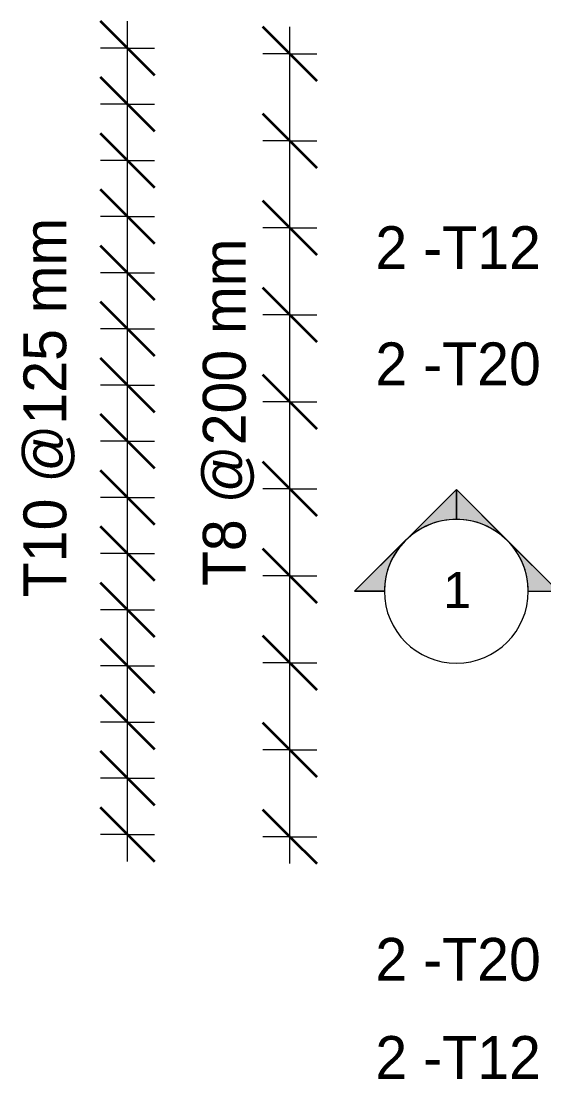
# Model space of a CAD drawing. Header units: millimetres. Extents: x 61914 to 85282, y 2378 to 28606.
# Drawn here: x 61914 to 63076, y 24665 to 27019 of the extents above; entities that cross this region are included whole.
import ezdxf

# ---------------------------------------------------------------- set-up
doc = ezdxf.new("R2010")
doc.units = ezdxf.units.MM
for name, color, linetype, lineweight in [('A-ANNO-DIMS', 211, 'Continuous', 9), ('A-ANNO-DIMS-40', 211, 'Continuous', 9), ('G-ANNO-SYMB', 111, 'Continuous', 9), ('S-RBAR-IDEN', 171, 'Continuous', 9)]:
    doc.layers.add(name, color=color, linetype=linetype, lineweight=lineweight)
doc.styles.add('Arial', font='arial.ttf', dxfattribs={"height": 80})
doc.styles.add('Nirmala UI', font='Nirmala.ttf', dxfattribs={"height": 95.25})
doc.dimstyles.new('Arc_Length_-_2_5mm_Arial_1', dxfattribs={"dimscale": 304.8, "dimtxt": 100.546939, "dimasz": 0.393701, "dimexe": 0.19685, "dimexo": 0.0625, "dimgap": 0.229659, "dimtad": 1, "dimdec": 4, "dimzin": 0, "dimdsep": 46, "dimtxsty": 'Nirmala UI', "dimblk1": 'OBLIQUE', "dimblk2": 'OBLIQUE', "dimsah": 1, "dimcen": 0.09, "dimdle": 0.19685, "dimazin": 0, "dimtfac": 1, "dimtdec": 4, "dimtix": 1, "dimtmove": 0, "dimatfit": 3, "dimfxl": 0.19685, "dimfxlon": 1, "dimtvp": 1, "dimtolj": 1, "dimtzin": 0, "dimarcsym": 2})

# ---------------------------------------------------------------- blocks, each defined once
blk = doc.blocks.new('Detail View - M_Section Head - Filled SHOP DWG-600895-Elevation Top1')
at = {"layer": 'G-ANNO-SYMB'}
h = blk.add_hatch(color=256, dxfattribs=at)
edge = h.paths.add_edge_path()
edge.add_line((62881.6, 25976.8), (62881.6, 25910.5))
edge.add_arc((62881.6, 25750.5), 160, 90, 135)
edge.add_line((62768.5, 25863.6), (62881.6, 25976.8))
h = blk.add_hatch(color=256, dxfattribs=at)
edge = h.paths.add_edge_path()
edge.add_line((62881.6, 25976.8), (62994.7, 25863.6))
edge.add_arc((62881.6, 25750.5), 160, 45, 90)
edge.add_line((62881.6, 25910.5), (62881.6, 25976.8))
h = blk.add_hatch(color=256, dxfattribs=at)
edge = h.paths.add_edge_path()
edge.add_line((62655.3, 25750.5), (62768.5, 25863.6))
edge.add_arc((62881.6, 25750.5), 160, 135, 180)
edge.add_line((62721.6, 25750.5), (62655.3, 25750.5))
h = blk.add_hatch(color=256, dxfattribs=at)
edge = h.paths.add_edge_path()
edge.add_line((63107.9, 25750.5), (63041.6, 25750.5))
edge.add_arc((62881.6, 25750.5), 160, 0, 45)
edge.add_line((62994.7, 25863.6), (63107.9, 25750.5))
for p, q in [((62881.6, 25976.8), (62655.3, 25750.5)), ((62881.6, 25976.8), (62768.5, 25863.6)), ((62881.6, 25976.8), (63107.9, 25750.5)), ((62881.6, 25910.5), (62881.6, 25976.8)), ((62881.6, 25976.8), (62881.6, 25910.5)), ((62994.7, 25863.6), (62881.6, 25976.8)), ((62768.5, 25863.6), (62655.3, 25750.5)), ((63107.9, 25750.5), (62994.7, 25863.6)), ((62721.6, 25750.5), (62655.3, 25750.5)), ((62655.3, 25750.5), (62721.6, 25750.5)), ((63041.6, 25750.5), (63107.9, 25750.5)), ((63041.6, 25750.5), (63107.9, 25750.5))]:
    blk.add_line(p, q, dxfattribs=at)
for start, end in [(0, 180), (90, 135), (45, 90), (135, 180), (0, 45), (180, 0)]:
    blk.add_arc((62881.6, 25750.5), 160, start, end, dxfattribs=at)
blk = doc.blocks.new('DIMBLOCK35-Elevation Top1')
at = {"layer": 'A-ANNO-DIMS-40', "lineweight": 35}
for p, q in [((62150.4, 25334.4), (62090.4, 25394.4)), ((62150.4, 25334.4), (62210.4, 25274.4)), ((62150.4, 25209.4), (62090.4, 25269.4)), ((62150.4, 25209.4), (62210.4, 25149.4))]:
    blk.add_line(p, q, dxfattribs=at)
at = {"layer": 'A-ANNO-DIMS-40'}
for p, q in [((62150.4, 25334.4), (62090.4, 25334.4)), ((62150.4, 25149.4), (62150.4, 25334.4)), ((62150.4, 25334.4), (62210.4, 25334.4)), ((62150.4, 25209.4), (62090.4, 25209.4)), ((62150.4, 25209.4), (62210.4, 25209.4))]:
    blk.add_line(p, q, dxfattribs=at)
blk = doc.blocks.new('_Oblique')
at = {"color": 0, "linetype": 'ByBlock', "lineweight": -2}
blk.add_line((-0.5, -0.5), (0.5, 0.5), dxfattribs=at)
blk = doc.blocks.new('DIMBLOCK36-Elevation Top1')
at = {"layer": 'A-ANNO-DIMS-40', "lineweight": 35}
for p, q in [((62150.4, 25459.4), (62090.4, 25519.4)), ((62150.4, 25459.4), (62210.4, 25399.4)), ((62150.4, 25334.4), (62090.4, 25394.4)), ((62150.4, 25334.4), (62210.4, 25274.4))]:
    blk.add_line(p, q, dxfattribs=at)
at = {"layer": 'A-ANNO-DIMS-40'}
for p, q in [((62150.4, 25459.4), (62090.4, 25459.4)), ((62150.4, 25334.4), (62150.4, 25459.4)), ((62150.4, 25459.4), (62210.4, 25459.4)), ((62150.4, 25334.4), (62090.4, 25334.4)), ((62150.4, 25334.4), (62210.4, 25334.4))]:
    blk.add_line(p, q, dxfattribs=at)
blk = doc.blocks.new('DIMBLOCK37-Elevation Top1')
at = {"layer": 'A-ANNO-DIMS-40', "lineweight": 35}
for p, q in [((62150.4, 25584.4), (62090.4, 25644.4)), ((62150.4, 25584.4), (62210.4, 25524.4)), ((62150.4, 25459.4), (62090.4, 25519.4)), ((62150.4, 25459.4), (62210.4, 25399.4))]:
    blk.add_line(p, q, dxfattribs=at)
at = {"layer": 'A-ANNO-DIMS-40'}
for p, q in [((62150.4, 25584.4), (62090.4, 25584.4)), ((62150.4, 25459.4), (62150.4, 25584.4)), ((62150.4, 25584.4), (62210.4, 25584.4)), ((62150.4, 25459.4), (62090.4, 25459.4)), ((62150.4, 25459.4), (62210.4, 25459.4))]:
    blk.add_line(p, q, dxfattribs=at)
blk = doc.blocks.new('DIMBLOCK38-Elevation Top1')
at = {"layer": 'A-ANNO-DIMS-40', "lineweight": 35}
for p, q in [((62150.4, 25709.4), (62090.4, 25769.4)), ((62150.4, 25709.4), (62210.4, 25649.4)), ((62150.4, 25584.4), (62090.4, 25644.4)), ((62150.4, 25584.4), (62210.4, 25524.4))]:
    blk.add_line(p, q, dxfattribs=at)
at = {"layer": 'A-ANNO-DIMS-40'}
for p, q in [((62150.4, 25709.4), (62090.4, 25709.4)), ((62150.4, 25584.4), (62150.4, 25709.4)), ((62150.4, 25709.4), (62210.4, 25709.4)), ((62150.4, 25584.4), (62090.4, 25584.4)), ((62150.4, 25584.4), (62210.4, 25584.4))]:
    blk.add_line(p, q, dxfattribs=at)
blk = doc.blocks.new('DIMBLOCK39-Elevation Top1')
at = {"layer": 'A-ANNO-DIMS-40', "lineweight": 35}
for p, q in [((62150.4, 25834.4), (62090.4, 25894.4)), ((62150.4, 25834.4), (62210.4, 25774.4)), ((62150.4, 25709.4), (62090.4, 25769.4)), ((62150.4, 25709.4), (62210.4, 25649.4))]:
    blk.add_line(p, q, dxfattribs=at)
at = {"layer": 'A-ANNO-DIMS-40'}
for p, q in [((62150.4, 25834.4), (62090.4, 25834.4)), ((62150.4, 25709.4), (62150.4, 25834.4)), ((62150.4, 25834.4), (62210.4, 25834.4)), ((62150.4, 25709.4), (62090.4, 25709.4)), ((62150.4, 25709.4), (62210.4, 25709.4))]:
    blk.add_line(p, q, dxfattribs=at)
blk = doc.blocks.new('DIMBLOCK40-Elevation Top1')
at = {"layer": 'A-ANNO-DIMS-40', "lineweight": 35}
for p, q in [((62150.4, 25959.4), (62090.4, 26019.4)), ((62150.4, 25959.4), (62210.4, 25899.4)), ((62150.4, 25834.4), (62090.4, 25894.4)), ((62150.4, 25834.4), (62210.4, 25774.4))]:
    blk.add_line(p, q, dxfattribs=at)
at = {"layer": 'A-ANNO-DIMS-40'}
for p, q in [((62150.4, 25959.4), (62090.4, 25959.4)), ((62150.4, 25834.4), (62150.4, 25959.4)), ((62150.4, 25959.4), (62210.4, 25959.4)), ((62150.4, 25834.4), (62090.4, 25834.4)), ((62150.4, 25834.4), (62210.4, 25834.4))]:
    blk.add_line(p, q, dxfattribs=at)
blk = doc.blocks.new('DIMBLOCK41-Elevation Top1')
at = {"layer": 'A-ANNO-DIMS-40', "lineweight": 35}
for p, q in [((62150.4, 26084.4), (62090.4, 26144.4)), ((62150.4, 26084.4), (62210.4, 26024.4)), ((62150.4, 25959.4), (62090.4, 26019.4)), ((62150.4, 25959.4), (62210.4, 25899.4))]:
    blk.add_line(p, q, dxfattribs=at)
at = {"layer": 'A-ANNO-DIMS-40'}
for p, q in [((62150.4, 26084.4), (62090.4, 26084.4)), ((62150.4, 25959.4), (62150.4, 26084.4)), ((62150.4, 26084.4), (62210.4, 26084.4)), ((62150.4, 25959.4), (62090.4, 25959.4)), ((62150.4, 25959.4), (62210.4, 25959.4))]:
    blk.add_line(p, q, dxfattribs=at)
blk = doc.blocks.new('DIMBLOCK42-Elevation Top1')
at = {"layer": 'A-ANNO-DIMS-40', "lineweight": 35}
for p, q in [((62150.4, 26209.4), (62090.4, 26269.4)), ((62150.4, 26209.4), (62210.4, 26149.4)), ((62150.4, 26084.4), (62090.4, 26144.4)), ((62150.4, 26084.4), (62210.4, 26024.4))]:
    blk.add_line(p, q, dxfattribs=at)
at = {"layer": 'A-ANNO-DIMS-40'}
for p, q in [((62150.4, 26209.4), (62090.4, 26209.4)), ((62150.4, 26084.4), (62150.4, 26209.4)), ((62150.4, 26209.4), (62210.4, 26209.4)), ((62150.4, 26084.4), (62090.4, 26084.4)), ((62150.4, 26084.4), (62210.4, 26084.4))]:
    blk.add_line(p, q, dxfattribs=at)
blk = doc.blocks.new('DIMBLOCK43-Elevation Top1')
at = {"layer": 'A-ANNO-DIMS-40', "lineweight": 35}
for p, q in [((62150.4, 26334.4), (62090.4, 26394.4)), ((62150.4, 26334.4), (62210.4, 26274.4)), ((62150.4, 26209.4), (62090.4, 26269.4)), ((62150.4, 26209.4), (62210.4, 26149.4))]:
    blk.add_line(p, q, dxfattribs=at)
at = {"layer": 'A-ANNO-DIMS-40'}
for p, q in [((62150.4, 26334.4), (62090.4, 26334.4)), ((62150.4, 26209.4), (62150.4, 26334.4)), ((62150.4, 26334.4), (62210.4, 26334.4)), ((62150.4, 26209.4), (62090.4, 26209.4)), ((62150.4, 26209.4), (62210.4, 26209.4))]:
    blk.add_line(p, q, dxfattribs=at)
blk = doc.blocks.new('DIMBLOCK44-Elevation Top1')
at = {"layer": 'A-ANNO-DIMS-40', "lineweight": 35}
for p, q in [((62150.4, 26459.4), (62090.4, 26519.4)), ((62150.4, 26459.4), (62210.4, 26399.4)), ((62150.4, 26334.4), (62090.4, 26394.4)), ((62150.4, 26334.4), (62210.4, 26274.4))]:
    blk.add_line(p, q, dxfattribs=at)
at = {"layer": 'A-ANNO-DIMS-40'}
for p, q in [((62150.4, 26459.4), (62090.4, 26459.4)), ((62150.4, 26334.4), (62150.4, 26459.4)), ((62150.4, 26459.4), (62210.4, 26459.4)), ((62150.4, 26334.4), (62090.4, 26334.4)), ((62150.4, 26334.4), (62210.4, 26334.4))]:
    blk.add_line(p, q, dxfattribs=at)
blk = doc.blocks.new('DIMBLOCK45-Elevation Top1')
at = {"layer": 'A-ANNO-DIMS-40', "lineweight": 35}
for p, q in [((62150.4, 26584.4), (62090.4, 26644.4)), ((62150.4, 26584.4), (62210.4, 26524.4)), ((62150.4, 26459.4), (62090.4, 26519.4)), ((62150.4, 26459.4), (62210.4, 26399.4))]:
    blk.add_line(p, q, dxfattribs=at)
at = {"layer": 'A-ANNO-DIMS-40'}
for p, q in [((62150.4, 26584.4), (62090.4, 26584.4)), ((62150.4, 26459.4), (62150.4, 26584.4)), ((62150.4, 26584.4), (62210.4, 26584.4)), ((62150.4, 26459.4), (62090.4, 26459.4)), ((62150.4, 26459.4), (62210.4, 26459.4))]:
    blk.add_line(p, q, dxfattribs=at)
blk = doc.blocks.new('DIMBLOCK46-Elevation Top1')
at = {"layer": 'A-ANNO-DIMS-40', "lineweight": 35}
for p, q in [((62150.4, 26709.4), (62090.4, 26769.4)), ((62150.4, 26709.4), (62210.4, 26649.4)), ((62150.4, 26584.4), (62090.4, 26644.4)), ((62150.4, 26584.4), (62210.4, 26524.4))]:
    blk.add_line(p, q, dxfattribs=at)
at = {"layer": 'A-ANNO-DIMS-40'}
for p, q in [((62150.4, 26709.4), (62090.4, 26709.4)), ((62150.4, 26584.4), (62150.4, 26709.4)), ((62150.4, 26709.4), (62210.4, 26709.4)), ((62150.4, 26584.4), (62090.4, 26584.4)), ((62150.4, 26584.4), (62210.4, 26584.4))]:
    blk.add_line(p, q, dxfattribs=at)
blk = doc.blocks.new('DIMBLOCK47-Elevation Top1')
at = {"layer": 'A-ANNO-DIMS-40', "lineweight": 35}
for p, q in [((62150.4, 26834.4), (62090.4, 26894.4)), ((62150.4, 26834.4), (62210.4, 26774.4)), ((62150.4, 26709.4), (62090.4, 26769.4)), ((62150.4, 26709.4), (62210.4, 26649.4))]:
    blk.add_line(p, q, dxfattribs=at)
at = {"layer": 'A-ANNO-DIMS-40'}
for p, q in [((62150.4, 26834.4), (62090.4, 26834.4)), ((62150.4, 26709.4), (62150.4, 26834.4)), ((62150.4, 26834.4), (62210.4, 26834.4)), ((62150.4, 26709.4), (62090.4, 26709.4)), ((62150.4, 26709.4), (62210.4, 26709.4))]:
    blk.add_line(p, q, dxfattribs=at)
blk = doc.blocks.new('DIMBLOCK48-Elevation Top1')
at = {"layer": 'A-ANNO-DIMS-40', "lineweight": 35}
for p, q in [((62150.4, 26959.4), (62090.4, 27019.4)), ((62150.4, 26959.4), (62210.4, 26899.4)), ((62150.4, 26834.4), (62090.4, 26894.4)), ((62150.4, 26834.4), (62210.4, 26774.4))]:
    blk.add_line(p, q, dxfattribs=at)
at = {"layer": 'A-ANNO-DIMS-40'}
for p, q in [((62150.4, 26834.4), (62150.4, 27019.4)), ((62150.4, 26959.4), (62090.4, 26959.4)), ((62150.4, 26959.4), (62210.4, 26959.4)), ((62150.4, 26834.4), (62090.4, 26834.4)), ((62150.4, 26834.4), (62210.4, 26834.4))]:
    blk.add_line(p, q, dxfattribs=at)
blk = doc.blocks.new('DIMBLOCK49-Elevation Top1')
at = {"layer": 'A-ANNO-DIMS-40', "lineweight": 35}
for p, q in [((62150.4, 26959.4), (62090.4, 27019.4)), ((62150.4, 26959.4), (62210.4, 26899.4)), ((62150.4, 26834.4), (62090.4, 26894.4)), ((62150.4, 26834.4), (62210.4, 26774.4)), ((62150.4, 26709.4), (62090.4, 26769.4)), ((62150.4, 26709.4), (62210.4, 26649.4)), ((62150.4, 26584.4), (62090.4, 26644.4)), ((62150.4, 26584.4), (62210.4, 26524.4)), ((62150.4, 26459.4), (62090.4, 26519.4)), ((62150.4, 26459.4), (62210.4, 26399.4)), ((62150.4, 26334.4), (62090.4, 26394.4)), ((62150.4, 26334.4), (62210.4, 26274.4)), ((62150.4, 26209.4), (62090.4, 26269.4)), ((62150.4, 26209.4), (62210.4, 26149.4)), ((62150.4, 26084.4), (62090.4, 26144.4)), ((62150.4, 26084.4), (62210.4, 26024.4)), ((62150.4, 25959.4), (62090.4, 26019.4)), ((62150.4, 25959.4), (62210.4, 25899.4)), ((62150.4, 25834.4), (62090.4, 25894.4)), ((62150.4, 25834.4), (62210.4, 25774.4)), ((62150.4, 25709.4), (62090.4, 25769.4)), ((62150.4, 25709.4), (62210.4, 25649.4)), ((62150.4, 25584.4), (62090.4, 25644.4)), ((62150.4, 25584.4), (62210.4, 25524.4)), ((62150.4, 25459.4), (62090.4, 25519.4)), ((62150.4, 25459.4), (62210.4, 25399.4)), ((62150.4, 25334.4), (62090.4, 25394.4)), ((62150.4, 25334.4), (62210.4, 25274.4)), ((62150.4, 25209.4), (62090.4, 25269.4)), ((62150.4, 25209.4), (62210.4, 25149.4))]:
    blk.add_line(p, q, dxfattribs=at)
at = {"layer": 'A-ANNO-DIMS-40'}
for p, q in [((62150.4, 25149.4), (62150.4, 27019.4)), ((62150.4, 26834.4), (62150.4, 27019.4)), ((62150.4, 26959.4), (62090.4, 26959.4)), ((62150.4, 26959.4), (62210.4, 26959.4)), ((62150.4, 26834.4), (62090.4, 26834.4)), ((62150.4, 26709.4), (62150.4, 26834.4)), ((62150.4, 26834.4), (62210.4, 26834.4)), ((62150.4, 26709.4), (62090.4, 26709.4)), ((62150.4, 26584.4), (62150.4, 26709.4)), ((62150.4, 26709.4), (62210.4, 26709.4)), ((62150.4, 26584.4), (62090.4, 26584.4)), ((62150.4, 26459.4), (62150.4, 26584.4)), ((62150.4, 26584.4), (62210.4, 26584.4)), ((62150.4, 26459.4), (62090.4, 26459.4)), ((62150.4, 26334.4), (62150.4, 26459.4)), ((62150.4, 26459.4), (62210.4, 26459.4)), ((62150.4, 26334.4), (62090.4, 26334.4)), ((62150.4, 26209.4), (62150.4, 26334.4)), ((62150.4, 26334.4), (62210.4, 26334.4)), ((62150.4, 26209.4), (62090.4, 26209.4)), ((62150.4, 26084.4), (62150.4, 26209.4)), ((62150.4, 26209.4), (62210.4, 26209.4)), ((62150.4, 26084.4), (62090.4, 26084.4)), ((62150.4, 25959.4), (62150.4, 26084.4)), ((62150.4, 26084.4), (62210.4, 26084.4)), ((62150.4, 25959.4), (62090.4, 25959.4)), ((62150.4, 25834.4), (62150.4, 25959.4)), ((62150.4, 25959.4), (62210.4, 25959.4)), ((62150.4, 25834.4), (62090.4, 25834.4)), ((62150.4, 25709.4), (62150.4, 25834.4)), ((62150.4, 25834.4), (62210.4, 25834.4)), ((62150.4, 25709.4), (62090.4, 25709.4)), ((62150.4, 25584.4), (62150.4, 25709.4)), ((62150.4, 25709.4), (62210.4, 25709.4)), ((62150.4, 25584.4), (62090.4, 25584.4)), ((62150.4, 25459.4), (62150.4, 25584.4)), ((62150.4, 25584.4), (62210.4, 25584.4)), ((62150.4, 25459.4), (62090.4, 25459.4)), ((62150.4, 25334.4), (62150.4, 25459.4)), ((62150.4, 25459.4), (62210.4, 25459.4)), ((62150.4, 25334.4), (62090.4, 25334.4)), ((62150.4, 25149.4), (62150.4, 25334.4)), ((62150.4, 25334.4), (62210.4, 25334.4)), ((62150.4, 25209.4), (62090.4, 25209.4)), ((62150.4, 25209.4), (62210.4, 25209.4))]:
    blk.add_line(p, q, dxfattribs=at)
blk = doc.blocks.new('_None')
blk = doc.blocks.new('DIMBLOCK77-Elevation Top1')
at = {"layer": 'A-ANNO-DIMS-40', "lineweight": 35}
for p, q in [((62511.3, 25397.9), (62451.3, 25457.9)), ((62511.3, 25397.9), (62571.3, 25337.9)), ((62511.3, 25204.4), (62451.3, 25264.4)), ((62511.3, 25204.4), (62571.3, 25144.4))]:
    blk.add_line(p, q, dxfattribs=at)
at = {"layer": 'A-ANNO-DIMS-40'}
for p, q in [((62511.3, 25397.9), (62451.3, 25397.9)), ((62511.3, 25144.4), (62511.3, 25397.9)), ((62511.3, 25397.9), (62571.3, 25397.9)), ((62511.3, 25204.4), (62451.3, 25204.4)), ((62511.3, 25204.4), (62571.3, 25204.4))]:
    blk.add_line(p, q, dxfattribs=at)
blk = doc.blocks.new('DIMBLOCK78-Elevation Top1')
at = {"layer": 'A-ANNO-DIMS-40', "lineweight": 35}
for p, q in [((62511.3, 25591.5), (62451.3, 25651.5)), ((62511.3, 25591.5), (62571.3, 25531.5)), ((62511.3, 25397.9), (62451.3, 25457.9)), ((62511.3, 25397.9), (62571.3, 25337.9))]:
    blk.add_line(p, q, dxfattribs=at)
at = {"layer": 'A-ANNO-DIMS-40'}
for p, q in [((62511.3, 25591.5), (62451.3, 25591.5)), ((62511.3, 25397.9), (62511.3, 25591.5)), ((62511.3, 25591.5), (62571.3, 25591.5)), ((62511.3, 25397.9), (62451.3, 25397.9)), ((62511.3, 25397.9), (62571.3, 25397.9))]:
    blk.add_line(p, q, dxfattribs=at)
blk = doc.blocks.new('DIMBLOCK79-Elevation Top1')
at = {"layer": 'A-ANNO-DIMS-40', "lineweight": 35}
for p, q in [((62511.3, 25785.1), (62451.3, 25845.1)), ((62511.3, 25785.1), (62571.3, 25725.1)), ((62511.3, 25591.5), (62451.3, 25651.5)), ((62511.3, 25591.5), (62571.3, 25531.5))]:
    blk.add_line(p, q, dxfattribs=at)
at = {"layer": 'A-ANNO-DIMS-40'}
for p, q in [((62511.3, 25785.1), (62451.3, 25785.1)), ((62511.3, 25591.5), (62511.3, 25785.1)), ((62511.3, 25785.1), (62571.3, 25785.1)), ((62511.3, 25591.5), (62451.3, 25591.5)), ((62511.3, 25591.5), (62571.3, 25591.5))]:
    blk.add_line(p, q, dxfattribs=at)
blk = doc.blocks.new('DIMBLOCK80-Elevation Top1')
at = {"layer": 'A-ANNO-DIMS-40', "lineweight": 35}
for p, q in [((62511.3, 25978.6), (62451.3, 26038.6)), ((62511.3, 25978.6), (62571.3, 25918.6)), ((62511.3, 25785.1), (62451.3, 25845.1)), ((62511.3, 25785.1), (62571.3, 25725.1))]:
    blk.add_line(p, q, dxfattribs=at)
at = {"layer": 'A-ANNO-DIMS-40'}
for p, q in [((62511.3, 25978.6), (62451.3, 25978.6)), ((62511.3, 25785.1), (62511.3, 25978.6)), ((62511.3, 25978.6), (62571.3, 25978.6)), ((62511.3, 25785.1), (62451.3, 25785.1)), ((62511.3, 25785.1), (62571.3, 25785.1))]:
    blk.add_line(p, q, dxfattribs=at)
blk = doc.blocks.new('DIMBLOCK81-Elevation Top1')
at = {"layer": 'A-ANNO-DIMS-40', "lineweight": 35}
for p, q in [((62511.3, 26172.2), (62451.3, 26232.2)), ((62511.3, 26172.2), (62571.3, 26112.2)), ((62511.3, 25978.6), (62451.3, 26038.6)), ((62511.3, 25978.6), (62571.3, 25918.6))]:
    blk.add_line(p, q, dxfattribs=at)
at = {"layer": 'A-ANNO-DIMS-40'}
for p, q in [((62511.3, 26172.2), (62451.3, 26172.2)), ((62511.3, 25978.6), (62511.3, 26172.2)), ((62511.3, 26172.2), (62571.3, 26172.2)), ((62511.3, 25978.6), (62451.3, 25978.6)), ((62511.3, 25978.6), (62571.3, 25978.6))]:
    blk.add_line(p, q, dxfattribs=at)
blk = doc.blocks.new('DIMBLOCK82-Elevation Top1')
at = {"layer": 'A-ANNO-DIMS-40', "lineweight": 35}
for p, q in [((62511.3, 26365.7), (62451.3, 26425.7)), ((62511.3, 26365.7), (62571.3, 26305.7)), ((62511.3, 26172.2), (62451.3, 26232.2)), ((62511.3, 26172.2), (62571.3, 26112.2))]:
    blk.add_line(p, q, dxfattribs=at)
at = {"layer": 'A-ANNO-DIMS-40'}
for p, q in [((62511.3, 26365.7), (62451.3, 26365.7)), ((62511.3, 26172.2), (62511.3, 26365.7)), ((62511.3, 26365.7), (62571.3, 26365.7)), ((62511.3, 26172.2), (62451.3, 26172.2)), ((62511.3, 26172.2), (62571.3, 26172.2))]:
    blk.add_line(p, q, dxfattribs=at)
blk = doc.blocks.new('DIMBLOCK83-Elevation Top1')
at = {"layer": 'A-ANNO-DIMS-40', "lineweight": 35}
for p, q in [((62511.3, 26559.3), (62451.3, 26619.3)), ((62511.3, 26559.3), (62571.3, 26499.3)), ((62511.3, 26365.7), (62451.3, 26425.7)), ((62511.3, 26365.7), (62571.3, 26305.7))]:
    blk.add_line(p, q, dxfattribs=at)
at = {"layer": 'A-ANNO-DIMS-40'}
for p, q in [((62511.3, 26559.3), (62451.3, 26559.3)), ((62511.3, 26365.7), (62511.3, 26559.3)), ((62511.3, 26559.3), (62571.3, 26559.3)), ((62511.3, 26365.7), (62451.3, 26365.7)), ((62511.3, 26365.7), (62571.3, 26365.7))]:
    blk.add_line(p, q, dxfattribs=at)
blk = doc.blocks.new('DIMBLOCK84-Elevation Top1')
at = {"layer": 'A-ANNO-DIMS-40', "lineweight": 35}
for p, q in [((62511.3, 26752.8), (62451.3, 26812.8)), ((62511.3, 26752.8), (62571.3, 26692.8)), ((62511.3, 26559.3), (62451.3, 26619.3)), ((62511.3, 26559.3), (62571.3, 26499.3))]:
    blk.add_line(p, q, dxfattribs=at)
at = {"layer": 'A-ANNO-DIMS-40'}
for p, q in [((62511.3, 26752.8), (62451.3, 26752.8)), ((62511.3, 26559.3), (62511.3, 26752.8)), ((62511.3, 26752.8), (62571.3, 26752.8)), ((62511.3, 26559.3), (62451.3, 26559.3)), ((62511.3, 26559.3), (62571.3, 26559.3))]:
    blk.add_line(p, q, dxfattribs=at)
blk = doc.blocks.new('DIMBLOCK85-Elevation Top1')
at = {"layer": 'A-ANNO-DIMS-40', "lineweight": 35}
for p, q in [((62511.3, 26946.4), (62451.3, 27006.4)), ((62511.3, 26946.4), (62571.3, 26886.4)), ((62511.3, 26752.8), (62451.3, 26812.8)), ((62511.3, 26752.8), (62571.3, 26692.8))]:
    blk.add_line(p, q, dxfattribs=at)
at = {"layer": 'A-ANNO-DIMS-40'}
for p, q in [((62511.3, 26752.8), (62511.3, 27006.4)), ((62511.3, 26946.4), (62451.3, 26946.4)), ((62511.3, 26946.4), (62571.3, 26946.4)), ((62511.3, 26752.8), (62451.3, 26752.8)), ((62511.3, 26752.8), (62571.3, 26752.8))]:
    blk.add_line(p, q, dxfattribs=at)
blk = doc.blocks.new('DIMBLOCK86-Elevation Top1')
at = {"layer": 'A-ANNO-DIMS-40', "lineweight": 35}
for p, q in [((62511.3, 26946.4), (62451.3, 27006.4)), ((62511.3, 26946.4), (62571.3, 26886.4)), ((62511.3, 26752.8), (62451.3, 26812.8)), ((62511.3, 26752.8), (62571.3, 26692.8)), ((62511.3, 26559.3), (62451.3, 26619.3)), ((62511.3, 26559.3), (62571.3, 26499.3)), ((62511.3, 26365.7), (62451.3, 26425.7)), ((62511.3, 26365.7), (62571.3, 26305.7)), ((62511.3, 26172.2), (62451.3, 26232.2)), ((62511.3, 26172.2), (62571.3, 26112.2)), ((62511.3, 25978.6), (62451.3, 26038.6)), ((62511.3, 25978.6), (62571.3, 25918.6)), ((62511.3, 25785.1), (62451.3, 25845.1)), ((62511.3, 25785.1), (62571.3, 25725.1)), ((62511.3, 25591.5), (62451.3, 25651.5)), ((62511.3, 25591.5), (62571.3, 25531.5)), ((62511.3, 25397.9), (62451.3, 25457.9)), ((62511.3, 25397.9), (62571.3, 25337.9)), ((62511.3, 25204.4), (62451.3, 25264.4)), ((62511.3, 25204.4), (62571.3, 25144.4))]:
    blk.add_line(p, q, dxfattribs=at)
at = {"layer": 'A-ANNO-DIMS-40'}
for p, q in [((62511.3, 25144.4), (62511.3, 27006.4)), ((62511.3, 26752.8), (62511.3, 27006.4)), ((62511.3, 26946.4), (62451.3, 26946.4)), ((62511.3, 26946.4), (62571.3, 26946.4)), ((62511.3, 26752.8), (62451.3, 26752.8)), ((62511.3, 26559.3), (62511.3, 26752.8)), ((62511.3, 26752.8), (62571.3, 26752.8)), ((62511.3, 26559.3), (62451.3, 26559.3)), ((62511.3, 26365.7), (62511.3, 26559.3)), ((62511.3, 26559.3), (62571.3, 26559.3)), ((62511.3, 26365.7), (62451.3, 26365.7)), ((62511.3, 26172.2), (62511.3, 26365.7)), ((62511.3, 26365.7), (62571.3, 26365.7)), ((62511.3, 26172.2), (62451.3, 26172.2)), ((62511.3, 25978.6), (62511.3, 26172.2)), ((62511.3, 26172.2), (62571.3, 26172.2)), ((62511.3, 25978.6), (62451.3, 25978.6)), ((62511.3, 25785.1), (62511.3, 25978.6)), ((62511.3, 25978.6), (62571.3, 25978.6)), ((62511.3, 25785.1), (62451.3, 25785.1)), ((62511.3, 25591.5), (62511.3, 25785.1)), ((62511.3, 25785.1), (62571.3, 25785.1)), ((62511.3, 25591.5), (62451.3, 25591.5)), ((62511.3, 25397.9), (62511.3, 25591.5)), ((62511.3, 25591.5), (62571.3, 25591.5)), ((62511.3, 25397.9), (62451.3, 25397.9)), ((62511.3, 25144.4), (62511.3, 25397.9)), ((62511.3, 25397.9), (62571.3, 25397.9)), ((62511.3, 25204.4), (62451.3, 25204.4)), ((62511.3, 25204.4), (62571.3, 25204.4))]:
    blk.add_line(p, q, dxfattribs=at)

msp = doc.modelspace()

# ---------------------------------------------------------------- block references
at = {"layer": 'G-ANNO-SYMB'}
msp.add_blockref('Detail View - M_Section Head - Filled SHOP DWG-600895-Elevation Top1', (0, 0), dxfattribs=at)

# ---------------------------------------------------------------- texts
at = {"layer": 'G-ANNO-SYMB', "insert": (62852.2495, 25793.56503), "char_height": 80, "width": 76.962, "attachment_point": 1, "style": 'Arial'}
msp.add_mtext('1', dxfattribs=at)
at = {"layer": 'S-RBAR-IDEN', "char_height": 95.25, "attachment_point": 1, "rotation": 90, "style": 'Nirmala UI'}
for s, insert, width in [('T10 @125 mm', (61918.68171, 25737.3939), 1064.641), ('T8 @200 mm', (62317.6714, 25762.08533), 974.852)]:
    msp.add_mtext(s, dxfattribs=dict(at, insert=insert, width=width))
at = {"layer": 'S-RBAR-IDEN', "char_height": 95.25, "width": 464.97875, "attachment_point": 1, "style": 'Nirmala UI'}
for s, insert in [('2 -T12', (62701.4009, 26563.00866)), ('2 -T20', (62701.4009, 26304.40582)), ('2 -T20', (62701.4009, 24979.07867)), ('2 -T12', (62701.4009, 24760.74892))]:
    msp.add_mtext(s, dxfattribs=dict(at, insert=insert))

# ---------------------------------------------------------------- dimensions: what is measured, and where the dimension line sits
at = {"layer": 'A-ANNO-DIMS'}
for base, p1, p2, text, override, picture, middle in [((62150.35887, 26959.39395), (62210.35887, 25209.39395), (62210.35887, 26959.39395), '1750', {"dimpost": '<>', "dimblk1": 'None', "dimblk2": 'None', "dimsah": 1, "dimfxl": 1750}, 'DIMBLOCK49-Elevation Top1', (62030.84082, 26084.39395)), ((62150.35887, 26959.39395), (62210.35887, 26834.39395), (62210.35887, 26959.39395), ' ', {"dimpost": '<>', "dimfxl": 125}, 'DIMBLOCK48-Elevation Top1', (62150.35887, 26896.89395)), ((62511.28605, 26946.39395), (62571.28605, 25204.39395), (62571.28605, 26946.39395), '1742', {"dimpost": '<>', "dimblk1": 'None', "dimblk2": 'None', "dimsah": 1, "dimfxl": 1742}, 'DIMBLOCK86-Elevation Top1', (62392.59829, 26075.39395)), ((62511.28605, 26946.39395), (62571.28605, 26752.83839), (62571.28605, 26946.39395), ' ', {"dimpost": '<>', "dimfxl": 193.555556}, 'DIMBLOCK85-Elevation Top1', (62511.28605, 26849.61617)), ((62150.35887, 26834.39395), (62210.35887, 26709.39395), (62210.35887, 26834.39395), ' ', {"dimpost": '<>', "dimfxl": 125}, 'DIMBLOCK47-Elevation Top1', (62150.35887, 26771.89395)), ((62511.28605, 26752.83839), (62571.28605, 26559.28284), (62571.28605, 26752.83839), ' ', {"dimpost": '<>', "dimfxl": 193.555556}, 'DIMBLOCK84-Elevation Top1', (62511.28605, 26656.06061)), ((62150.35887, 26709.39395), (62210.35887, 26584.39395), (62210.35887, 26709.39395), ' ', {"dimpost": '<>', "dimfxl": 125}, 'DIMBLOCK46-Elevation Top1', (62150.35887, 26646.89395)), ((62150.35887, 26584.39395), (62210.35887, 26459.39395), (62210.35887, 26584.39395), ' ', {"dimpost": '<>', "dimfxl": 125}, 'DIMBLOCK45-Elevation Top1', (62150.35887, 26521.89395)), ((62511.28605, 26559.28284), (62571.28605, 26365.72728), (62571.28605, 26559.28284), ' ', {"dimpost": '<>', "dimfxl": 193.555556}, 'DIMBLOCK83-Elevation Top1', (62511.28605, 26462.50506)), ((62150.35887, 26459.39395), (62210.35887, 26334.39395), (62210.35887, 26459.39395), ' ', {"dimpost": '<>', "dimfxl": 125}, 'DIMBLOCK44-Elevation Top1', (62150.35887, 26396.89395)), ((62511.28605, 26365.72728), (62571.28605, 26172.17172), (62571.28605, 26365.72728), ' ', {"dimpost": '<>', "dimfxl": 193.555556}, 'DIMBLOCK82-Elevation Top1', (62511.28605, 26268.9495)), ((62150.35887, 26334.39395), (62210.35887, 26209.39395), (62210.35887, 26334.39395), ' ', {"dimpost": '<>', "dimfxl": 125}, 'DIMBLOCK43-Elevation Top1', (62150.35887, 26271.89395)), ((62150.35887, 26209.39395), (62210.35887, 26084.39395), (62210.35887, 26209.39395), ' ', {"dimpost": '<>', "dimfxl": 125}, 'DIMBLOCK42-Elevation Top1', (62150.35887, 26146.89395)), ((62511.28605, 26172.17172), (62571.28605, 25978.61617), (62571.28605, 26172.17172), ' ', {"dimpost": '<>', "dimfxl": 193.555556}, 'DIMBLOCK81-Elevation Top1', (62511.28605, 26075.39395)), ((62150.35887, 26084.39395), (62210.35887, 25959.39395), (62210.35887, 26084.39395), ' ', {"dimpost": '<>', "dimfxl": 125}, 'DIMBLOCK41-Elevation Top1', (62150.35887, 26021.89395)), ((62511.28605, 25978.61617), (62571.28605, 25785.06061), (62571.28605, 25978.61617), ' ', {"dimpost": '<>', "dimfxl": 193.555556}, 'DIMBLOCK80-Elevation Top1', (62511.28605, 25881.83839)), ((62150.35887, 25959.39395), (62210.35887, 25834.39395), (62210.35887, 25959.39395), ' ', {"dimpost": '<>', "dimfxl": 125}, 'DIMBLOCK40-Elevation Top1', (62150.35887, 25896.89395)), ((62150.35887, 25834.39395), (62210.35887, 25709.39395), (62210.35887, 25834.39395), ' ', {"dimpost": '<>', "dimfxl": 125}, 'DIMBLOCK39-Elevation Top1', (62150.35887, 25771.89395)), ((62511.28605, 25785.06061), (62571.28605, 25591.50506), (62571.28605, 25785.06061), ' ', {"dimpost": '<>', "dimfxl": 193.555556}, 'DIMBLOCK79-Elevation Top1', (62511.28605, 25688.28284)), ((62150.35887, 25709.39395), (62210.35887, 25584.39395), (62210.35887, 25709.39395), ' ', {"dimpost": '<>', "dimfxl": 125}, 'DIMBLOCK38-Elevation Top1', (62150.35887, 25646.89395)), ((62150.35887, 25584.39395), (62210.35887, 25459.39395), (62210.35887, 25584.39395), ' ', {"dimpost": '<>', "dimfxl": 125}, 'DIMBLOCK37-Elevation Top1', (62150.35887, 25521.89395)), ((62511.28605, 25591.50506), (62571.28605, 25397.9495), (62571.28605, 25591.50506), ' ', {"dimpost": '<>', "dimfxl": 193.555556}, 'DIMBLOCK78-Elevation Top1', (62511.28605, 25494.72728)), ((62150.35887, 25459.39395), (62210.35887, 25334.39395), (62210.35887, 25459.39395), ' ', {"dimpost": '<>', "dimfxl": 125}, 'DIMBLOCK36-Elevation Top1', (62150.35887, 25396.89395)), ((62511.28605, 25397.9495), (62571.28605, 25204.39395), (62571.28605, 25397.9495), ' ', {"dimpost": '<>', "dimfxl": 193.555556}, 'DIMBLOCK77-Elevation Top1', (62511.28605, 25301.17172)), ((62150.35887, 25334.39395), (62210.35887, 25209.39395), (62210.35887, 25334.39395), ' ', {"dimpost": '<>', "dimfxl": 125}, 'DIMBLOCK35-Elevation Top1', (62150.35887, 25271.89395))]:
    dim = msp.add_linear_dim(base=base, p1=p1, p2=p2, angle=90, text=text, dimstyle='Arc_Length_-_2_5mm_Arial_1', override=override, dxfattribs=at)
    dim.commit()
    dim.dimension.update_dxf_attribs({"geometry": picture, "text_midpoint": middle})

doc.saveas('drawing.dxf')
